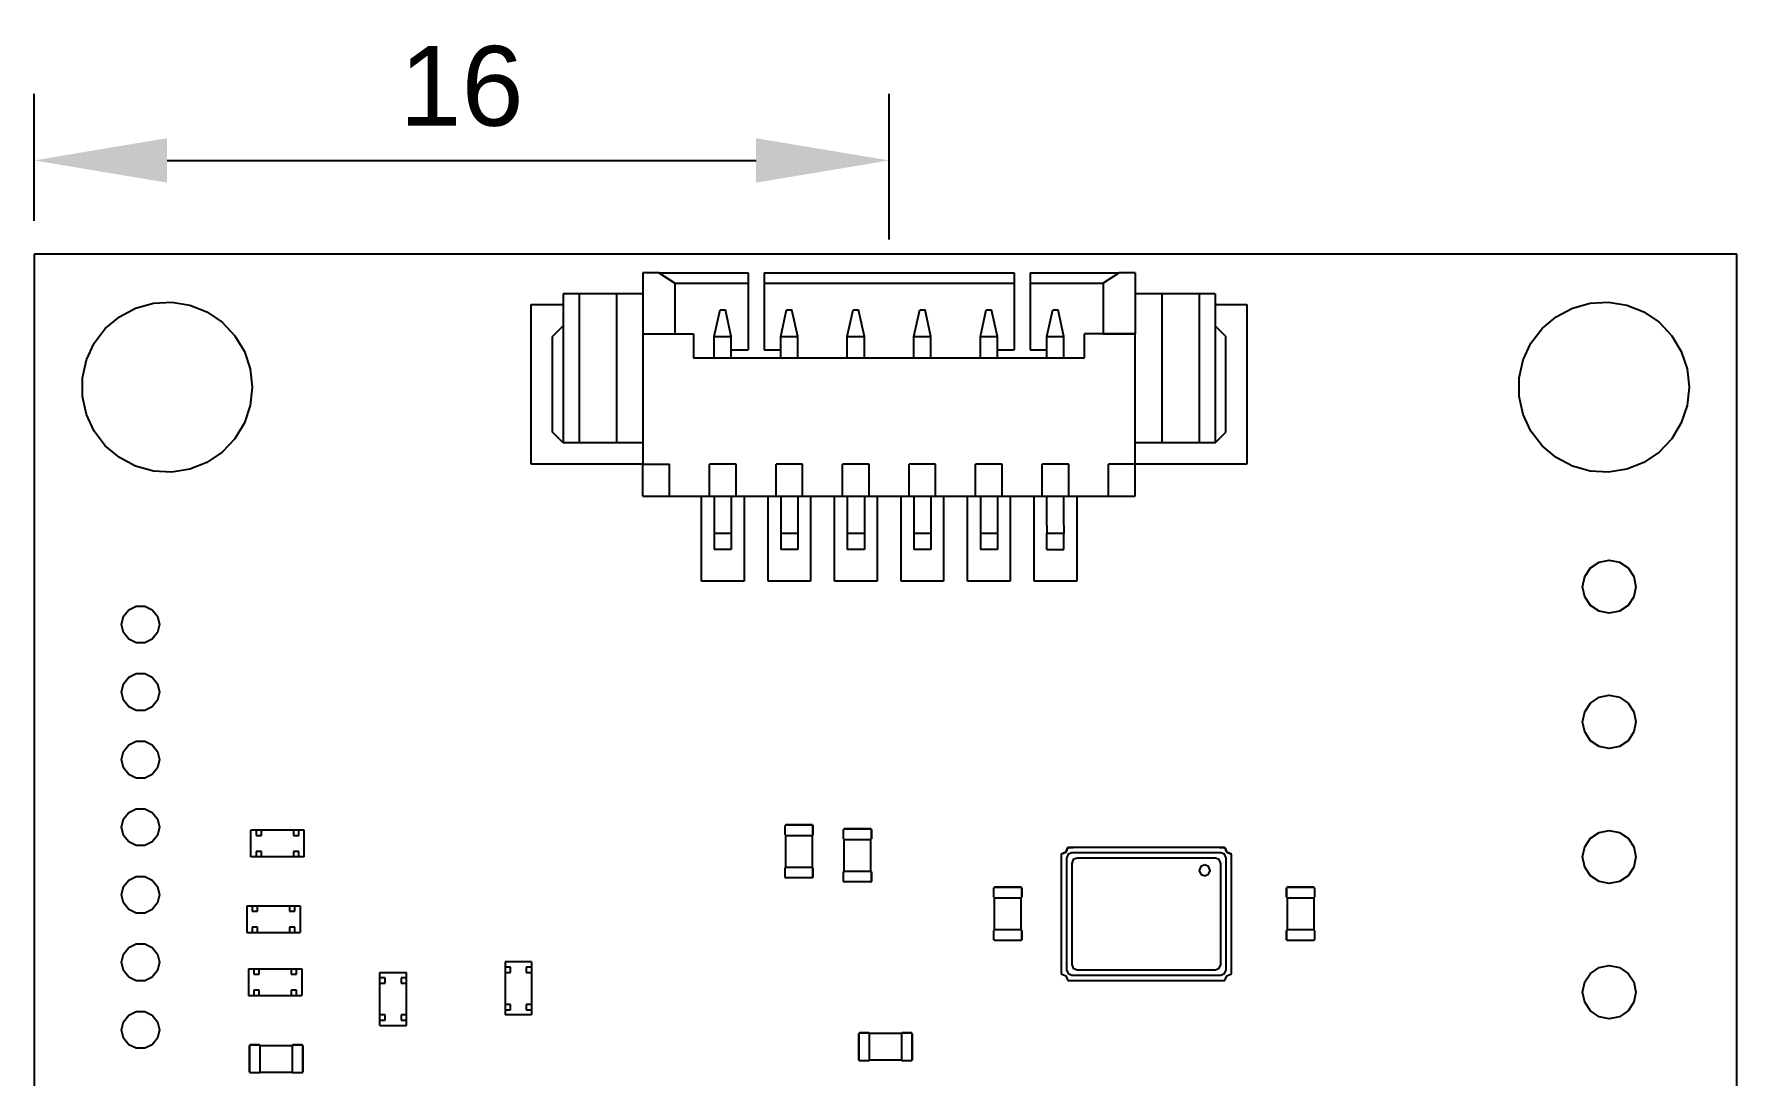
# Model space of a CAD drawing. Header units: millimetres. Extents: x -50 to 227, y -72 to 118.
# Drawn here: x 30.91 to 62.91, y -19.22 to 0.36 of the extents above; entities that cross this region are included whole.
import ezdxf

# ---------------------------------------------------------------- set-up
doc = ezdxf.new("R2010")
doc.units = ezdxf.units.MM
doc.layers.add('VISIBLE', color=7, linetype='Continuous')
doc.styles.get("Standard").update_dxf_attribs({"font": 'arial.ttf'})
doc.dimstyles.get("Standard").update_dxf_attribs({"dimtxt": 2.5, "dimasz": 2.5, "dimexe": 1.25, "dimexo": 0.625, "dimtad": 1, "dimtxsty": 'Standard', "dimcen": 2.5, "dimazin": 3, "dimtfac": 1, "dimtmove": 0, "dimatfit": 3})

# ---------------------------------------------------------------- blocks, each defined once
blk = doc.blocks.new('*D13')
at = {"color": 0, "lineweight": -2, "transparency": 16777216}
for p, q in [((30.91, -3.15), (30.91, -0.763)), ((46.978, -3.498), (46.978, -0.763)), ((33.41, -2.013), (44.478, -2.013))]:
    blk.add_line(p, q, dxfattribs=at)
at = {"color": 0, "transparency": 16777216}
for points in [[(33.41, -1.596), (33.41, -2.43), (30.91, -2.013)], [(44.478, -1.596), (44.478, -2.43), (46.978, -2.013)]]:
    blk.add_solid(points, dxfattribs=at)
at = {"layer": 'Defpoints', "color": 0, "transparency": 16777216}
for p in [(46.978, -2.013), (30.91, -3.775), (46.978, -4.123)]:
    blk.add_point(p, dxfattribs=at)
at = {"color": 0, "transparency": 16777216, "insert": (38.944, -0.622), "char_height": 1.5, "attachment_point": 5}
blk.add_mtext('16', dxfattribs=at)

msp = doc.modelspace()

# ---------------------------------------------------------------- linework, layer by layer
at = {"layer": 'VISIBLE'}
for points in [[(30.91, -3.775), (30.91, -33.775)], [(62.91, -3.775), (30.91, -3.775)], [(62.91, -33.775), (62.91, -3.775)], [(42.353, -4.123), (42.353, -5.273)], [(42.653, -4.123), (42.353, -4.123)], [(42.653, -4.123), (42.953, -4.323)], [(42.653, -4.123), (42.953, -4.323)], [(42.953, -4.323), (42.653, -4.123)], [(42.653, -4.123), (44.328, -4.123)], [(44.328, -4.123), (44.328, -4.323)], [(44.628, -4.123), (49.328, -4.123)], [(44.628, -4.123), (44.628, -4.323)], [(49.328, -4.123), (49.328, -4.323)], [(49.628, -4.123), (51.303, -4.123)], [(49.628, -4.123), (49.628, -4.323)], [(51.303, -4.123), (51.003, -4.323)], [(51.303, -4.123), (51.003, -4.323)], [(51.303, -4.123), (51.003, -4.323)], [(51.603, -4.123), (51.303, -4.123)], [(51.603, -4.123), (51.603, -5.273)], [(42.953, -4.323), (42.953, -5.273)], [(42.953, -4.323), (44.328, -4.323)], [(44.328, -4.323), (44.328, -5.573)], [(44.628, -4.323), (49.328, -4.323)], [(44.628, -4.323), (44.628, -5.573)], [(49.328, -4.323), (49.328, -5.573)], [(49.628, -4.323), (49.628, -5.573)], [(49.628, -4.323), (51.003, -4.323)], [(51.003, -4.323), (51.003, -5.273)], [(35.01, -6.275), (34.973, -6.619), (34.863, -6.947), (34.684, -7.243), (34.446, -7.495), (34.16, -7.689), (33.839, -7.817), (33.497, -7.873), (33.152, -7.854), (32.818, -7.761), (32.513, -7.599), (32.249, -7.375), (32.039, -7.1), (31.894, -6.786), (31.82, -6.448), (31.82, -6.102), (31.894, -5.764), (32.039, -5.45), (32.249, -5.175), (32.513, -4.951), (32.818, -4.789), (33.152, -4.696), (33.497, -4.677), (33.839, -4.733), (34.16, -4.861), (34.446, -5.056), (34.684, -5.307), (34.863, -5.603), (34.973, -5.931), (35.01, -6.275)], [(40.253, -7.723), (40.253, -4.723)], [(40.253, -4.723), (40.853, -4.723)], [(41.153, -4.523), (40.853, -4.523)], [(40.853, -4.523), (40.853, -7.323)], [(41.853, -4.523), (41.153, -4.523)], [(41.153, -4.523), (41.153, -7.323)], [(42.353, -4.523), (41.853, -4.523)], [(41.853, -4.523), (41.853, -7.323)], [(52.103, -4.523), (51.603, -4.523)], [(52.803, -4.523), (52.103, -4.523)], [(52.103, -4.523), (52.103, -7.323)], [(53.103, -4.523), (52.803, -4.523)], [(52.803, -4.523), (52.803, -7.323)], [(53.103, -4.523), (53.103, -7.323)], [(53.103, -4.723), (53.703, -4.723)], [(53.703, -4.723), (53.703, -7.723)], [(62.01, -6.275), (61.973, -6.619), (61.863, -6.947), (61.684, -7.243), (61.446, -7.495), (61.16, -7.689), (60.839, -7.817), (60.497, -7.873), (60.152, -7.854), (59.818, -7.761), (59.513, -7.599), (59.249, -7.375), (59.039, -7.1), (58.894, -6.786), (58.82, -6.448), (58.82, -6.102), (58.894, -5.764), (59.039, -5.45), (59.249, -5.175), (59.513, -4.951), (59.818, -4.789), (60.152, -4.696), (60.497, -4.677), (60.839, -4.733), (61.16, -4.861), (61.446, -5.056), (61.684, -5.307), (61.863, -5.603), (61.973, -5.931), (62.01, -6.275)], [(43.693, -5.323), (43.803, -4.823)], [(43.803, -4.823), (43.903, -4.823)], [(44.013, -5.323), (43.903, -4.823)], [(44.943, -5.323), (45.053, -4.823)], [(45.053, -4.823), (45.153, -4.823)], [(45.263, -5.323), (45.153, -4.823)], [(46.193, -5.323), (46.303, -4.823)], [(46.303, -4.823), (46.403, -4.823)], [(46.513, -5.323), (46.403, -4.823)], [(47.443, -5.323), (47.553, -4.823)], [(47.553, -4.823), (47.653, -4.823)], [(47.763, -5.323), (47.653, -4.823)], [(48.693, -5.323), (48.803, -4.823)], [(48.803, -4.823), (48.903, -4.823)], [(49.013, -5.323), (48.903, -4.823)], [(49.943, -5.323), (50.053, -4.823)], [(50.053, -4.823), (50.153, -4.823)], [(50.263, -5.323), (50.153, -4.823)], [(40.853, -5.123), (40.653, -5.323)], [(40.653, -7.123), (40.653, -5.323)], [(42.353, -5.273), (42.353, -7.723)], [(42.353, -5.273), (43.303, -5.273)], [(42.353, -5.273), (42.953, -5.273)], [(43.303, -5.273), (43.303, -5.723)], [(43.693, -5.723), (43.693, -5.323)], [(43.693, -5.323), (44.013, -5.323)], [(44.013, -5.723), (44.013, -5.323)], [(44.943, -5.723), (44.943, -5.323)], [(44.943, -5.323), (45.263, -5.323)], [(45.263, -5.723), (45.263, -5.323)], [(46.193, -5.723), (46.193, -5.323)], [(46.193, -5.323), (46.513, -5.323)], [(46.513, -5.723), (46.513, -5.323)], [(47.443, -5.723), (47.443, -5.323)], [(47.443, -5.323), (47.763, -5.323)], [(47.763, -5.723), (47.763, -5.323)], [(48.693, -5.723), (48.693, -5.323)], [(48.693, -5.323), (49.013, -5.323)], [(49.013, -5.723), (49.013, -5.323)], [(49.943, -5.723), (49.943, -5.323)], [(49.943, -5.323), (50.263, -5.323)], [(50.263, -5.723), (50.263, -5.323)], [(50.653, -5.723), (50.653, -5.273)], [(51.603, -5.273), (50.653, -5.273)], [(51.003, -5.273), (51.603, -5.273)], [(51.603, -7.723), (51.603, -5.273)], [(53.103, -5.123), (53.303, -5.323)], [(53.303, -7.123), (53.303, -5.323)], [(43.303, -5.723), (50.653, -5.723)], [(44.013, -5.573), (44.328, -5.573)], [(44.628, -5.573), (44.943, -5.573)], [(49.013, -5.573), (49.328, -5.573)], [(49.628, -5.573), (49.943, -5.573)], [(40.853, -7.323), (40.653, -7.123)], [(41.153, -7.323), (40.853, -7.323)], [(41.853, -7.323), (41.153, -7.323)], [(42.353, -7.323), (41.853, -7.323)], [(52.103, -7.323), (51.603, -7.323)], [(52.803, -7.323), (52.103, -7.323)], [(53.103, -7.323), (52.803, -7.323)], [(53.103, -7.323), (53.303, -7.123)], [(42.353, -7.723), (40.253, -7.723)], [(42.353, -8.323), (42.353, -7.723)], [(42.353, -7.723), (42.853, -7.723)], [(42.853, -8.323), (42.853, -7.723)], [(44.103, -7.723), (43.603, -7.723)], [(43.603, -8.323), (43.603, -7.723)], [(44.103, -8.323), (44.103, -7.723)], [(45.353, -7.723), (44.853, -7.723)], [(44.853, -8.323), (44.853, -7.723)], [(45.353, -8.323), (45.353, -7.723)], [(46.603, -7.723), (46.103, -7.723)], [(46.103, -8.323), (46.103, -7.723)], [(46.603, -8.323), (46.603, -7.723)], [(47.853, -7.723), (47.353, -7.723)], [(47.353, -8.323), (47.353, -7.723)], [(47.853, -8.323), (47.853, -7.723)], [(49.103, -7.723), (48.603, -7.723)], [(48.603, -8.323), (48.603, -7.723)], [(49.103, -8.323), (49.103, -7.723)], [(50.353, -7.723), (49.853, -7.723)], [(49.853, -8.323), (49.853, -7.723)], [(50.353, -8.323), (50.353, -7.723)], [(51.603, -7.723), (51.103, -7.723)], [(51.103, -8.323), (51.103, -7.723)], [(51.603, -8.323), (51.603, -7.723)], [(53.703, -7.723), (51.603, -7.723)], [(42.353, -8.323), (42.853, -8.323)], [(42.853, -8.323), (43.603, -8.323)], [(43.453, -9.923), (43.453, -8.323)], [(43.603, -8.323), (44.103, -8.323)], [(43.693, -8.323), (43.693, -8.873)], [(44.013, -8.323), (44.013, -8.873)], [(44.103, -8.323), (44.853, -8.323)], [(44.253, -8.323), (44.253, -9.923)], [(44.703, -9.923), (44.703, -8.323)], [(44.853, -8.323), (45.353, -8.323)], [(44.943, -8.323), (44.943, -8.873)], [(45.263, -8.323), (45.263, -8.873)], [(45.353, -8.323), (46.103, -8.323)], [(45.503, -8.323), (45.503, -9.923)], [(45.953, -9.923), (45.953, -8.323)], [(46.103, -8.323), (46.603, -8.323)], [(46.193, -8.323), (46.193, -8.873)], [(46.513, -8.323), (46.513, -8.873)], [(46.603, -8.323), (47.353, -8.323)], [(46.753, -8.323), (46.753, -9.923)], [(47.203, -9.923), (47.203, -8.323)], [(47.353, -8.323), (47.853, -8.323)], [(47.443, -8.323), (47.443, -8.873)], [(47.763, -8.323), (47.763, -8.873)], [(47.853, -8.323), (48.603, -8.323)], [(48.003, -8.323), (48.003, -9.923)], [(48.453, -9.923), (48.453, -8.323)], [(48.603, -8.323), (49.103, -8.323)], [(48.693, -8.323), (48.693, -8.873)], [(49.013, -8.323), (49.013, -8.873)], [(49.103, -8.323), (49.853, -8.323)], [(49.253, -8.323), (49.253, -9.923)], [(49.703, -9.923), (49.703, -8.323)], [(49.853, -8.323), (50.353, -8.323)], [(49.943, -8.873), (49.943, -8.323)], [(50.263, -8.873), (50.263, -8.323)], [(50.353, -8.323), (51.103, -8.323)], [(50.503, -8.323), (50.503, -9.923)], [(51.103, -8.323), (51.603, -8.323)], [(43.693, -8.873), (43.693, -8.89), (43.693, -8.906), (43.693, -8.923), (43.693, -8.938), (43.693, -8.953), (43.693, -8.967), (43.693, -8.979), (43.693, -8.99), (43.693, -9), (43.693, -9.008), (43.693, -9.015), (43.693, -9.019), (43.693, -9.022), (43.693, -9.023)], [(44.013, -8.873), (44.013, -8.89), (44.013, -8.906), (44.013, -8.923), (44.013, -8.938), (44.013, -8.953), (44.013, -8.967), (44.013, -8.979), (44.013, -8.99), (44.013, -9), (44.013, -9.008), (44.013, -9.015), (44.013, -9.019), (44.013, -9.022), (44.013, -9.023)], [(44.943, -8.873), (44.943, -8.89), (44.943, -8.906), (44.943, -8.923), (44.943, -8.938), (44.943, -8.953), (44.943, -8.967), (44.943, -8.979), (44.943, -8.99), (44.943, -9), (44.943, -9.008), (44.943, -9.015), (44.943, -9.019), (44.943, -9.022), (44.943, -9.023)], [(45.263, -8.873), (45.263, -8.89), (45.263, -8.906), (45.263, -8.923), (45.263, -8.938), (45.263, -8.953), (45.263, -8.967), (45.263, -8.979), (45.263, -8.99), (45.263, -9), (45.263, -9.008), (45.263, -9.015), (45.263, -9.019), (45.263, -9.022), (45.263, -9.023)], [(46.193, -8.873), (46.193, -8.89), (46.193, -8.906), (46.193, -8.923), (46.193, -8.938), (46.193, -8.953), (46.193, -8.967), (46.193, -8.979), (46.193, -8.99), (46.193, -9), (46.193, -9.008), (46.193, -9.015), (46.193, -9.019), (46.193, -9.022), (46.193, -9.023)], [(46.513, -8.873), (46.513, -8.89), (46.513, -8.906), (46.513, -8.923), (46.513, -8.938), (46.513, -8.953), (46.513, -8.967), (46.513, -8.979), (46.513, -8.99), (46.513, -9), (46.513, -9.008), (46.513, -9.015), (46.513, -9.019), (46.513, -9.022), (46.513, -9.023)], [(47.443, -8.873), (47.443, -8.89), (47.443, -8.906), (47.443, -8.923), (47.443, -8.938), (47.443, -8.953), (47.443, -8.967), (47.443, -8.979), (47.443, -8.99), (47.443, -9), (47.443, -9.008), (47.443, -9.015), (47.443, -9.019), (47.443, -9.022), (47.443, -9.023)], [(47.763, -8.873), (47.763, -8.89), (47.763, -8.906), (47.763, -8.923), (47.763, -8.938), (47.763, -8.953), (47.763, -8.967), (47.763, -8.979), (47.763, -8.99), (47.763, -9), (47.763, -9.008), (47.763, -9.015), (47.763, -9.019), (47.763, -9.022), (47.763, -9.023)], [(48.693, -8.873), (48.693, -8.89), (48.693, -8.906), (48.693, -8.923), (48.693, -8.938), (48.693, -8.953), (48.693, -8.967), (48.693, -8.979), (48.693, -8.99), (48.693, -9), (48.693, -9.008), (48.693, -9.015), (48.693, -9.019), (48.693, -9.022), (48.693, -9.023)], [(49.013, -8.873), (49.013, -8.89), (49.013, -8.906), (49.013, -8.923), (49.013, -8.938), (49.013, -8.953), (49.013, -8.967), (49.013, -8.979), (49.013, -8.99), (49.013, -9), (49.013, -9.008), (49.013, -9.015), (49.013, -9.019), (49.013, -9.022), (49.013, -9.023)], [(49.943, -8.873), (49.943, -8.89), (49.943, -8.906), (49.943, -8.923), (49.943, -8.938), (49.943, -8.953), (49.943, -8.967), (49.943, -8.979), (49.943, -8.99), (49.943, -9), (49.943, -9.008), (49.943, -9.015), (49.943, -9.019), (49.943, -9.022), (49.943, -9.023)], [(50.263, -8.873), (50.263, -8.89), (50.263, -8.906), (50.263, -8.923), (50.263, -8.938), (50.263, -8.953), (50.263, -8.967), (50.263, -8.979), (50.263, -8.99), (50.263, -9), (50.263, -9.008), (50.263, -9.015), (50.263, -9.019), (50.263, -9.022), (50.263, -9.023)], [(43.693, -9.023), (43.693, -9.323)], [(44.013, -9.023), (43.693, -9.023)], [(44.013, -9.023), (44.013, -9.323)], [(44.943, -9.023), (44.943, -9.323)], [(45.263, -9.023), (44.943, -9.023)], [(45.263, -9.023), (45.263, -9.323)], [(46.193, -9.023), (46.193, -9.323)], [(46.513, -9.023), (46.193, -9.023)], [(46.513, -9.023), (46.513, -9.323)], [(47.443, -9.023), (47.443, -9.323)], [(47.763, -9.023), (47.443, -9.023)], [(47.763, -9.023), (47.763, -9.323)], [(48.693, -9.023), (48.693, -9.323)], [(49.013, -9.023), (48.693, -9.023)], [(49.013, -9.023), (49.013, -9.323)], [(49.943, -9.323), (49.943, -9.023)], [(50.263, -9.023), (49.943, -9.023)], [(50.263, -9.323), (50.263, -9.023)], [(44.013, -9.323), (43.693, -9.323)], [(45.263, -9.323), (44.943, -9.323)], [(46.513, -9.323), (46.193, -9.323)], [(47.763, -9.323), (47.443, -9.323)], [(49.013, -9.323), (48.693, -9.323)], [(49.943, -9.323), (50.263, -9.323)], [(61.01, -10.025), (60.972, -10.216), (60.864, -10.379), (60.702, -10.487), (60.51, -10.525), (60.319, -10.487), (60.157, -10.379), (60.049, -10.216), (60.01, -10.025), (60.049, -9.834), (60.157, -9.672), (60.319, -9.563), (60.51, -9.525), (60.702, -9.563), (60.864, -9.672), (60.972, -9.834), (61.01, -10.025)], [(44.253, -9.923), (43.453, -9.923)], [(45.503, -9.923), (44.703, -9.923)], [(46.753, -9.923), (45.953, -9.923)], [(48.003, -9.923), (47.203, -9.923)], [(49.253, -9.923), (48.453, -9.923)], [(50.503, -9.923), (49.703, -9.923)], [(33.265, -10.735), (33.23, -10.889), (33.132, -11.013), (32.989, -11.081), (32.831, -11.081), (32.689, -11.013), (32.591, -10.889), (32.555, -10.735), (32.591, -10.581), (32.689, -10.458), (32.831, -10.389), (32.989, -10.389), (33.132, -10.458), (33.23, -10.581), (33.265, -10.735)], [(33.265, -12.005), (33.23, -12.159), (33.132, -12.283), (32.989, -12.351), (32.831, -12.351), (32.689, -12.283), (32.591, -12.159), (32.555, -12.005), (32.591, -11.851), (32.689, -11.728), (32.831, -11.659), (32.989, -11.659), (33.132, -11.728), (33.23, -11.851), (33.265, -12.005)], [(61.01, -12.565), (60.972, -12.756), (60.864, -12.919), (60.702, -13.027), (60.51, -13.065), (60.319, -13.027), (60.157, -12.919), (60.049, -12.756), (60.01, -12.565), (60.049, -12.374), (60.157, -12.212), (60.319, -12.103), (60.51, -12.065), (60.702, -12.103), (60.864, -12.212), (60.972, -12.374), (61.01, -12.565)], [(33.265, -13.275), (33.23, -13.429), (33.132, -13.553), (32.989, -13.621), (32.831, -13.621), (32.689, -13.553), (32.591, -13.429), (32.555, -13.275), (32.591, -13.121), (32.689, -12.998), (32.831, -12.929), (32.989, -12.929), (33.132, -12.998), (33.23, -13.121), (33.265, -13.275)], [(33.265, -14.545), (33.23, -14.699), (33.132, -14.823), (32.989, -14.891), (32.831, -14.891), (32.689, -14.823), (32.591, -14.699), (32.555, -14.545), (32.591, -14.391), (32.689, -14.268), (32.831, -14.199), (32.989, -14.199), (33.132, -14.268), (33.23, -14.391), (33.265, -14.545)], [(35.085, -14.6), (34.985, -14.6)], [(34.985, -15.1), (34.985, -14.6)], [(35.965, -14.6), (35.005, -14.6)], [(35.235, -14.6), (35.005, -14.6)], [(35.085, -14.6), (35.085, -14.7)], [(35.085, -14.7), (35.185, -14.7)], [(35.785, -14.6), (35.185, -14.6)], [(35.185, -14.7), (35.185, -14.6)], [(35.965, -14.6), (35.735, -14.6)], [(35.785, -14.6), (35.785, -14.7)], [(35.785, -14.7), (35.885, -14.7)], [(35.985, -14.6), (35.885, -14.6)], [(35.885, -14.7), (35.885, -14.6)], [(35.985, -15.1), (35.985, -14.6)], [(45.036, -14.5), (45.024, -14.512)], [(45.036, -14.5), (45.024, -14.512)], [(45.024, -14.688), (45.024, -14.512)], [(45.024, -14.688), (45.036, -14.7)], [(45.536, -14.5), (45.036, -14.5)], [(45.036, -14.5), (45.536, -14.5)], [(45.036, -15.3), (45.036, -14.7)], [(45.036, -14.7), (45.536, -14.7)], [(45.548, -14.512), (45.536, -14.5)], [(45.548, -14.512), (45.536, -14.5)], [(45.536, -14.7), (45.548, -14.688)], [(45.536, -15.3), (45.536, -14.7)], [(45.548, -14.688), (45.548, -14.512)], [(45.548, -14.512), (45.548, -14.688)], [(46.136, -14.575), (46.124, -14.587)], [(46.136, -14.575), (46.124, -14.587)], [(46.124, -14.763), (46.124, -14.587)], [(46.636, -14.575), (46.136, -14.575)], [(46.136, -14.575), (46.636, -14.575)], [(46.648, -14.587), (46.636, -14.575)], [(46.648, -14.587), (46.636, -14.575)], [(46.648, -14.763), (46.648, -14.587)], [(46.648, -14.587), (46.648, -14.763)], [(61.01, -15.105), (60.972, -15.296), (60.864, -15.459), (60.702, -15.567), (60.51, -15.605), (60.319, -15.567), (60.157, -15.459), (60.049, -15.296), (60.01, -15.105), (60.049, -14.914), (60.157, -14.752), (60.319, -14.643), (60.51, -14.605), (60.702, -14.643), (60.864, -14.752), (60.972, -14.914), (61.01, -15.105)], [(35.085, -15), (35.085, -15.1)], [(35.185, -15), (35.085, -15)], [(35.185, -15.1), (35.185, -15)], [(35.785, -15), (35.785, -15.1)], [(35.885, -15), (35.785, -15)], [(35.885, -15.1), (35.885, -15)], [(46.124, -14.763), (46.136, -14.775)], [(46.136, -15.375), (46.136, -14.775)], [(46.136, -14.775), (46.636, -14.775)], [(46.636, -14.775), (46.648, -14.763)], [(46.636, -15.375), (46.636, -14.775)], [(50.336, -14.925), (50.299, -15.013), (50.211, -15.05)], [(50.211, -15.05), (50.299, -15.013), (50.336, -14.925)], [(50.411, -15.025), (50.34, -15.054), (50.311, -15.125)], [(53.286, -14.925), (50.336, -14.925)], [(50.336, -14.925), (50.436, -14.925)], [(53.211, -15.025), (50.411, -15.025)], [(53.186, -14.925), (53.286, -14.925)], [(53.311, -15.125), (53.281, -15.054), (53.211, -15.025)], [(53.411, -15.05), (53.322, -15.013), (53.286, -14.925)], [(53.286, -14.925), (53.322, -15.013), (53.411, -15.05)], [(35.085, -15.1), (34.985, -15.1)], [(35.185, -15.1), (35.085, -15.1)], [(35.785, -15.1), (35.185, -15.1)], [(35.885, -15.1), (35.785, -15.1)], [(35.985, -15.1), (35.885, -15.1)], [(45.036, -15.3), (45.024, -15.312)], [(45.036, -15.3), (45.024, -15.312)], [(45.024, -15.488), (45.024, -15.312)], [(45.536, -15.3), (45.036, -15.3)], [(45.548, -15.312), (45.536, -15.3)], [(45.548, -15.312), (45.536, -15.3)], [(45.548, -15.488), (45.548, -15.312)], [(45.548, -15.312), (45.548, -15.488)], [(50.211, -15.05), (50.211, -17.3)], [(50.311, -15.125), (50.311, -17.225)], [(50.511, -15.125), (50.44, -15.154), (50.411, -15.225)], [(50.511, -15.125), (50.44, -15.154), (50.411, -15.225)], [(50.411, -15.225), (50.411, -17.125)], [(50.411, -15.225), (50.411, -17.125)], [(53.111, -15.125), (50.511, -15.125)], [(53.111, -15.125), (50.511, -15.125)], [(52.909, -15.252), (52.836, -15.283), (52.805, -15.357), (52.836, -15.43), (52.909, -15.461)], [(52.909, -15.252), (52.836, -15.283), (52.805, -15.357), (52.836, -15.43), (52.909, -15.461)], [(52.909, -15.461), (52.983, -15.43), (53.014, -15.357), (52.983, -15.283), (52.909, -15.252)], [(52.909, -15.461), (52.983, -15.43), (53.014, -15.357), (52.983, -15.283), (52.909, -15.252)], [(53.211, -15.225), (53.181, -15.154), (53.111, -15.125)], [(53.211, -15.225), (53.181, -15.154), (53.111, -15.125)], [(53.211, -17.125), (53.211, -15.225)], [(53.211, -17.125), (53.211, -15.225)], [(53.311, -17.225), (53.311, -15.125)], [(53.411, -17.3), (53.411, -15.05)], [(33.265, -15.815), (33.23, -15.969), (33.132, -16.093), (32.989, -16.161), (32.831, -16.161), (32.689, -16.093), (32.591, -15.969), (32.555, -15.815), (32.591, -15.661), (32.689, -15.538), (32.831, -15.469), (32.989, -15.469), (33.132, -15.538), (33.23, -15.661), (33.265, -15.815)], [(45.024, -15.488), (45.036, -15.5)], [(45.536, -15.5), (45.036, -15.5)], [(45.536, -15.5), (45.548, -15.488)], [(46.136, -15.375), (46.124, -15.387)], [(46.136, -15.375), (46.124, -15.387)], [(46.124, -15.563), (46.124, -15.387)], [(46.124, -15.563), (46.136, -15.575)], [(46.636, -15.375), (46.136, -15.375)], [(46.636, -15.575), (46.136, -15.575)], [(46.648, -15.387), (46.636, -15.375)], [(46.648, -15.387), (46.636, -15.375)], [(46.636, -15.575), (46.648, -15.563)], [(46.648, -15.563), (46.648, -15.387)], [(46.648, -15.387), (46.648, -15.563)], [(48.961, -15.675), (48.949, -15.687)], [(48.961, -15.675), (48.949, -15.687)], [(49.461, -15.675), (48.961, -15.675)], [(48.961, -15.675), (49.461, -15.675)], [(49.473, -15.687), (49.461, -15.675)], [(49.473, -15.687), (49.461, -15.675)], [(54.46, -15.675), (54.448, -15.687)], [(54.46, -15.675), (54.448, -15.687)], [(54.96, -15.675), (54.46, -15.675)], [(54.46, -15.675), (54.96, -15.675)], [(54.972, -15.687), (54.96, -15.675)], [(54.972, -15.687), (54.96, -15.675)], [(48.949, -15.863), (48.949, -15.687)], [(48.949, -15.863), (48.961, -15.875)], [(48.961, -16.475), (48.961, -15.875)], [(48.961, -15.875), (49.461, -15.875)], [(49.461, -15.875), (49.473, -15.863)], [(49.461, -16.475), (49.461, -15.875)], [(49.473, -15.863), (49.473, -15.687)], [(49.473, -15.687), (49.473, -15.863)], [(54.448, -15.687), (54.448, -15.863)], [(54.448, -15.863), (54.448, -15.687)], [(54.448, -15.863), (54.46, -15.875)], [(54.46, -15.875), (54.46, -16.475)], [(54.46, -15.875), (54.96, -15.875)], [(54.96, -15.875), (54.972, -15.863)], [(54.96, -15.875), (54.96, -16.475)], [(54.972, -15.687), (54.972, -15.863)], [(34.911, -16.025), (34.911, -16.525)], [(34.911, -16.025), (35.011, -16.025)], [(34.931, -16.025), (35.161, -16.025)], [(35.011, -16.025), (35.111, -16.025)], [(35.011, -16.025), (35.011, -16.125)], [(35.011, -16.125), (35.111, -16.125)], [(35.111, -16.025), (35.711, -16.025)], [(35.111, -16.125), (35.111, -16.025)], [(35.661, -16.025), (35.891, -16.025)], [(35.711, -16.025), (35.811, -16.025)], [(35.711, -16.025), (35.711, -16.125)], [(35.711, -16.125), (35.811, -16.125)], [(35.811, -16.025), (35.911, -16.025)], [(35.811, -16.125), (35.811, -16.025)], [(35.911, -16.025), (35.911, -16.525)], [(34.911, -16.525), (35.011, -16.525)], [(35.111, -16.425), (35.011, -16.425)], [(35.011, -16.425), (35.011, -16.525)], [(35.011, -16.525), (35.111, -16.525)], [(35.111, -16.525), (35.111, -16.425)], [(35.111, -16.525), (35.711, -16.525)], [(35.711, -16.425), (35.711, -16.525)], [(35.811, -16.425), (35.711, -16.425)], [(35.711, -16.525), (35.811, -16.525)], [(35.811, -16.525), (35.811, -16.425)], [(35.811, -16.525), (35.911, -16.525)], [(48.961, -16.475), (48.949, -16.487)], [(48.961, -16.475), (48.949, -16.487)], [(48.949, -16.663), (48.949, -16.487)], [(49.461, -16.475), (48.961, -16.475)], [(49.473, -16.487), (49.461, -16.475)], [(49.473, -16.487), (49.461, -16.475)], [(49.473, -16.663), (49.473, -16.487)], [(49.473, -16.487), (49.473, -16.663)], [(54.46, -16.475), (54.448, -16.487)], [(54.46, -16.475), (54.448, -16.487)], [(54.448, -16.487), (54.448, -16.663)], [(54.448, -16.663), (54.448, -16.487)], [(54.96, -16.475), (54.46, -16.475)], [(54.972, -16.487), (54.96, -16.475)], [(54.972, -16.487), (54.96, -16.475)], [(54.972, -16.487), (54.972, -16.663)], [(33.265, -17.085), (33.23, -17.239), (33.132, -17.363), (32.989, -17.431), (32.831, -17.431), (32.689, -17.363), (32.591, -17.239), (32.555, -17.085), (32.591, -16.931), (32.689, -16.808), (32.831, -16.739), (32.989, -16.739), (33.132, -16.808), (33.23, -16.931), (33.265, -17.085)], [(48.949, -16.663), (48.961, -16.675)], [(49.461, -16.675), (48.961, -16.675)], [(49.461, -16.675), (49.473, -16.663)], [(54.448, -16.663), (54.46, -16.675)], [(54.96, -16.675), (54.46, -16.675)], [(54.96, -16.675), (54.972, -16.663)], [(34.943, -17.206), (34.943, -17.706)], [(34.943, -17.206), (35.043, -17.206)], [(34.963, -17.206), (35.193, -17.206)], [(35.043, -17.206), (35.143, -17.206)], [(35.043, -17.206), (35.043, -17.306)], [(35.143, -17.206), (35.743, -17.206)], [(35.143, -17.306), (35.143, -17.206)], [(35.693, -17.206), (35.923, -17.206)], [(35.743, -17.206), (35.843, -17.206)], [(35.743, -17.206), (35.743, -17.306)], [(35.843, -17.206), (35.943, -17.206)], [(35.843, -17.306), (35.843, -17.206)], [(35.943, -17.206), (35.943, -17.706)], [(37.41, -17.275), (37.91, -17.275)], [(37.41, -17.375), (37.41, -17.275)], [(37.91, -17.375), (37.91, -17.275)], [(39.761, -17.075), (39.761, -17.175)], [(40.261, -17.075), (39.761, -17.075)], [(39.761, -17.095), (39.761, -17.325)], [(39.761, -17.175), (39.761, -17.275)], [(39.861, -17.175), (39.761, -17.175)], [(39.761, -17.275), (39.861, -17.275)], [(39.761, -17.275), (39.761, -17.875)], [(39.861, -17.275), (39.861, -17.175)], [(40.161, -17.175), (40.161, -17.275)], [(40.261, -17.175), (40.161, -17.175)], [(40.161, -17.275), (40.261, -17.275)], [(40.261, -17.075), (40.261, -17.175)], [(40.261, -17.175), (40.261, -17.275)], [(40.261, -17.275), (40.261, -17.875)], [(50.311, -17.225), (50.34, -17.296), (50.411, -17.325)], [(50.411, -17.125), (50.44, -17.196), (50.511, -17.225)], [(50.411, -17.125), (50.44, -17.196), (50.511, -17.225)], [(50.511, -17.225), (53.111, -17.225)], [(50.511, -17.225), (53.111, -17.225)], [(53.111, -17.225), (53.181, -17.196), (53.211, -17.125)], [(53.111, -17.225), (53.181, -17.196), (53.211, -17.125)], [(53.211, -17.325), (53.281, -17.296), (53.311, -17.225)], [(61.01, -17.645), (60.972, -17.836), (60.864, -17.999), (60.702, -18.107), (60.51, -18.145), (60.319, -18.107), (60.157, -17.999), (60.049, -17.836), (60.01, -17.645), (60.049, -17.454), (60.157, -17.292), (60.319, -17.183), (60.51, -17.145), (60.702, -17.183), (60.864, -17.292), (60.972, -17.454), (61.01, -17.645)], [(35.043, -17.306), (35.143, -17.306)], [(35.743, -17.306), (35.843, -17.306)], [(37.41, -17.475), (37.41, -17.375)], [(37.51, -17.375), (37.41, -17.375)], [(37.41, -17.475), (37.51, -17.475)], [(37.41, -18.075), (37.41, -17.475)], [(37.51, -17.475), (37.51, -17.375)], [(37.81, -17.375), (37.81, -17.475)], [(37.91, -17.375), (37.81, -17.375)], [(37.81, -17.475), (37.91, -17.475)], [(37.91, -17.525), (37.91, -17.295)], [(37.91, -17.475), (37.91, -17.375)], [(37.91, -18.075), (37.91, -17.475)], [(50.211, -17.3), (50.299, -17.337), (50.336, -17.425)], [(50.336, -17.425), (53.286, -17.425)], [(50.411, -17.325), (53.211, -17.325)], [(53.286, -17.425), (53.322, -17.337), (53.411, -17.3)], [(34.943, -17.706), (35.043, -17.706)], [(35.143, -17.606), (35.043, -17.606)], [(35.043, -17.606), (35.043, -17.706)], [(35.043, -17.706), (35.143, -17.706)], [(35.143, -17.706), (35.143, -17.606)], [(35.143, -17.706), (35.743, -17.706)], [(35.743, -17.606), (35.743, -17.706)], [(35.843, -17.606), (35.743, -17.606)], [(35.743, -17.706), (35.843, -17.706)], [(35.843, -17.706), (35.843, -17.606)], [(35.843, -17.706), (35.943, -17.706)], [(39.761, -17.825), (39.761, -18.055)], [(39.761, -17.875), (39.761, -17.975)], [(39.861, -17.875), (39.761, -17.875)], [(39.861, -17.975), (39.861, -17.875)], [(40.261, -17.875), (40.161, -17.875)], [(40.161, -17.875), (40.161, -17.975)], [(40.261, -17.875), (40.261, -17.975)], [(33.265, -18.355), (33.23, -18.509), (33.132, -18.633), (32.989, -18.701), (32.831, -18.701), (32.689, -18.633), (32.591, -18.509), (32.555, -18.355), (32.591, -18.201), (32.689, -18.078), (32.831, -18.009), (32.989, -18.009), (33.132, -18.078), (33.23, -18.201), (33.265, -18.355)], [(37.41, -18.175), (37.41, -18.075)], [(37.51, -18.075), (37.41, -18.075)], [(37.41, -18.175), (37.51, -18.175)], [(37.41, -18.275), (37.41, -18.175)], [(37.51, -18.175), (37.51, -18.075)], [(37.91, -18.075), (37.81, -18.075)], [(37.81, -18.075), (37.81, -18.175)], [(37.81, -18.175), (37.91, -18.175)], [(37.91, -18.255), (37.91, -18.025)], [(37.91, -18.175), (37.91, -18.075)], [(37.91, -18.275), (37.91, -18.175)], [(39.761, -17.975), (39.861, -17.975)], [(39.761, -17.975), (39.761, -18.075)], [(40.261, -18.075), (39.761, -18.075)], [(40.161, -17.975), (40.261, -17.975)], [(40.261, -17.975), (40.261, -18.075)], [(37.41, -18.275), (37.91, -18.275)], [(46.423, -18.413), (46.411, -18.425)], [(46.423, -18.413), (46.411, -18.425)], [(46.411, -18.925), (46.411, -18.425)], [(46.411, -18.425), (46.411, -18.925)], [(46.599, -18.413), (46.423, -18.413)], [(46.423, -18.413), (46.599, -18.413)], [(46.611, -18.425), (46.599, -18.413)], [(46.611, -18.425), (46.599, -18.413)], [(47.211, -18.425), (46.611, -18.425)], [(46.611, -18.925), (46.611, -18.425)], [(47.223, -18.413), (47.211, -18.425)], [(47.223, -18.413), (47.211, -18.425)], [(47.211, -18.425), (47.211, -18.925)], [(47.399, -18.413), (47.223, -18.413)], [(47.223, -18.413), (47.399, -18.413)], [(47.411, -18.425), (47.399, -18.413)], [(47.411, -18.425), (47.399, -18.413)], [(47.411, -18.925), (47.411, -18.425)], [(47.411, -18.425), (47.411, -18.925)], [(34.972, -18.638), (34.96, -18.65)], [(34.972, -18.638), (34.96, -18.65)], [(34.96, -18.65), (34.96, -19.15)], [(34.96, -19.15), (34.96, -18.65)], [(35.148, -18.638), (34.972, -18.638)], [(34.972, -18.638), (35.148, -18.638)], [(35.16, -18.65), (35.148, -18.638)], [(35.16, -18.65), (35.148, -18.638)], [(35.16, -18.65), (35.76, -18.65)], [(35.16, -19.15), (35.16, -18.65)], [(35.772, -18.638), (35.76, -18.65)], [(35.772, -18.638), (35.76, -18.65)], [(35.76, -18.65), (35.76, -19.15)], [(35.948, -18.638), (35.772, -18.638)], [(35.772, -18.638), (35.948, -18.638)], [(35.96, -18.65), (35.948, -18.638)], [(35.96, -18.65), (35.948, -18.638)], [(35.96, -18.65), (35.96, -19.15)], [(35.96, -19.15), (35.96, -18.65)], [(34.96, -19.15), (34.972, -19.162)], [(35.148, -19.162), (34.972, -19.162)], [(35.148, -19.162), (35.16, -19.15)], [(35.16, -19.15), (35.76, -19.15)], [(35.76, -19.15), (35.772, -19.162)], [(35.948, -19.162), (35.772, -19.162)], [(35.948, -19.162), (35.96, -19.15)], [(46.411, -18.925), (46.423, -18.937)], [(46.599, -18.937), (46.423, -18.937)], [(46.599, -18.937), (46.611, -18.925)], [(47.211, -18.925), (46.611, -18.925)], [(47.211, -18.925), (47.223, -18.937)], [(47.399, -18.937), (47.223, -18.937)], [(47.399, -18.937), (47.411, -18.925)]]:
    msp.add_lwpolyline(points, dxfattribs=at)

# ---------------------------------------------------------------- dimensions: what is measured, and where the dimension line sits
dim = msp.add_linear_dim(base=(46.978, -2.013), p1=(30.91, -3.775), p2=(46.978, -4.123), text='16', dimstyle='Standard', override={"dimtxt": 1.5, "dimtxsty": 'Standard', "dimadec": 0, "dimazin": 0, "dimfxl": 1})
dim.commit()
dim.dimension.update_dxf_attribs({"geometry": '*D13', "text_midpoint": (38.944, -0.622)})

doc.saveas('drawing.dxf')
